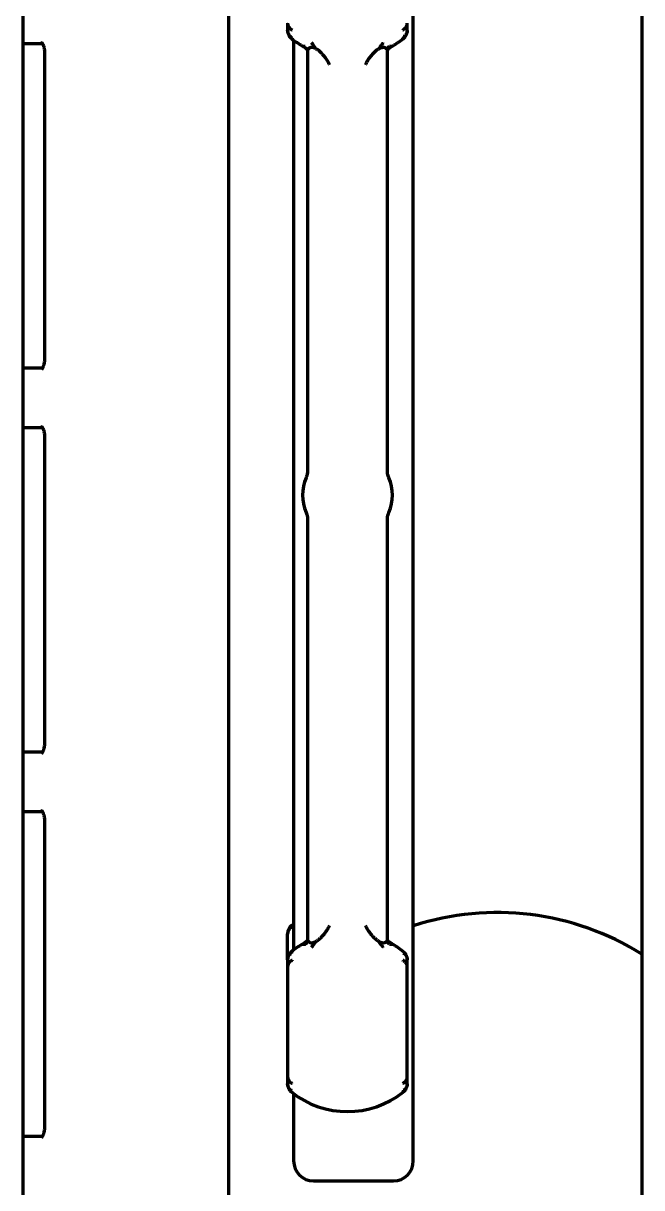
# Model space of a CAD drawing. Header units: inches. Extents: x -2983 to 7024, y 422 to 5529.
# Drawn here: x 1125 to 1156, y 2367 to 2425.3 of the extents above; entities that cross this region are included whole.
import ezdxf

# ---------------------------------------------------------------- set-up
doc = ezdxf.new("R2010")
doc.units = ezdxf.units.IN

msp = doc.modelspace()

# ---------------------------------------------------------------- linework, layer by layer
at = {"linetype": 'Continuous', "lineweight": 70}
for p, q in [((1156.001, 3937.292), (1156.001, 2272.092)), ((1125.001, 2297.892), (1125.001, 3935.892)), ((1144.551, 2368.292), (1144.551, 2518.904)), ((1135.297, 2318.292), (1135.297, 2456.292)), ((1138.497, 2424.596), (1138.454, 2424.542)), ((1138.551, 2424.466), (1138.551, 2378.868)), ((1144.047, 2424.542), (1144.005, 2424.596)), ((1125.929, 2424.292), (1125, 2424.292)), ((1139.001, 2424.17), (1139.136, 2424.173)), ((1139.002, 2424.169), (1139.001, 2424.17)), ((1139.098, 2424.109), (1139.08, 2424.121)), ((1139.251, 2423.988), (1139.251, 2402.743)), ((1143.251, 2402.918), (1143.251, 2423.988)), ((1143.365, 2424.173), (1143.5, 2424.17)), ((1126.069, 2423.792), (1126.069, 2408.542)), ((1125, 2408.042), (1125.966, 2408.042)), ((1125.929, 2405.042), (1125, 2405.042)), ((1126.069, 2404.542), (1126.069, 2389.292)), ((1143.324, 2402.54), (1143.325, 2402.538)), ((1139.177, 2400.794), (1139.176, 2400.796)), ((1143.251, 2379.347), (1143.251, 2400.592)), ((1139.251, 2400.416), (1139.251, 2379.346)), ((1125, 2388.792), (1125.966, 2388.792)), ((1125.929, 2385.792), (1125, 2385.792)), ((1126.069, 2385.292), (1126.069, 2370.042)), ((1138.451, 2380.09), (1138.551, 2380.167)), ((1138.251, 2378.383), (1138.251, 2379.675)), ((1138.454, 2378.792), (1138.497, 2378.738)), ((1144.005, 2378.738), (1144.047, 2378.792)), ((1138.251, 2378.018), (1138.251, 2372.516)), ((1144.251, 2372.516), (1144.251, 2378.018)), ((1138.497, 2371.796), (1138.454, 2371.742)), ((1138.551, 2371.667), (1138.551, 2368.292)), ((1144.047, 2371.742), (1144.005, 2371.796)), ((1125, 2369.542), (1125.966, 2369.542)), ((1139.551, 2367.292), (1143.551, 2367.292))]:
    msp.add_line(p, q, dxfattribs=at)
for centre, radius, start, end in [((1141.251, 2428.067), 4.5, 231.57758, 240.00162), ((1141.251, 2428.067), 4.5, 299.99836, 308.4325), ((1141.251, 2401.667), 2.25, 157.23256, 202.76743), ((1141.251, 2401.667), 2.25, 337.23259, 22.76742), ((1148.752, 2367.047), 13.695, 58.04069, 107.86287), ((1138.781, 2379.675), 0.53, 128.4745, 180), ((1141.251, 2375.267), 4.5, 119.99838, 128.43273), ((1141.251, 2375.267), 4.5, 51.57764, 60.00161), ((1141.251, 2375.267), 4.5, 231.57672, 308.43242), ((1139.551, 2368.292), 1, 180, 270), ((1143.551, 2368.292), 1, 270, 0)]:
    msp.add_arc(centre, radius, start, end, dxfattribs=at)
for centre, major_axis, ratio, start_param, end_param in [((1143.738, 2424.935), (0.312, -0.391), 0.212309, 6.282867, 6.783617), ((1138.263, 2380.449), (1.342, 0.629), 0.999709, 4.796517, 5.011621), ((1138.763, 2378.399), (-0.312, 0.391), 0.212305, 6.28287, 6.78362), ((1143.738, 2372.135), (0.312, -0.391), 0.210529, 6.282796, 6.783545)]:
    msp.add_ellipse(centre, major_axis=major_axis, ratio=ratio, start_param=start_param, end_param=end_param, dxfattribs=at)
for points in [[(1138.251, 2425.316), (1138.251, 2425.195), (1138.251, 2425.076), (1138.251, 2424.959)], [(1144.251, 2424.959), (1144.251, 2425.076), (1144.251, 2425.195), (1144.251, 2425.316)], [(1139.672, 2424.038), (1139.608, 2424.147), (1139.535, 2424.246), (1139.455, 2424.331)], [(1139.851, 2423.912), (1139.837, 2423.924), (1139.81, 2423.948), (1139.765, 2423.981), (1139.72, 2424.011), (1139.688, 2424.029), (1139.672, 2424.038)], [(1140.351, 2423.236), (1140.34, 2423.26), (1140.317, 2423.311), (1140.275, 2423.392), (1140.222, 2423.481), (1140.156, 2423.577), (1140.073, 2423.682), (1139.974, 2423.792), (1139.894, 2423.871), (1139.851, 2423.912)], [(1142.651, 2423.912), (1142.607, 2423.871), (1142.527, 2423.792), (1142.428, 2423.682), (1142.345, 2423.577), (1142.279, 2423.481), (1142.226, 2423.392), (1142.184, 2423.311), (1142.161, 2423.26), (1142.151, 2423.236)], [(1142.829, 2424.038), (1142.813, 2424.029), (1142.782, 2424.011), (1142.736, 2423.981), (1142.692, 2423.948), (1142.664, 2423.924), (1142.651, 2423.912)], [(1143.206, 2424.04), (1143.256, 2424.088), (1143.31, 2424.132), (1143.365, 2424.173)], [(1143.251, 2423.988), (1143.328, 2424.057), (1143.411, 2424.118), (1143.501, 2424.17)], [(1139.851, 2379.423), (1139.894, 2379.463), (1139.974, 2379.542), (1140.073, 2379.652), (1140.156, 2379.757), (1140.222, 2379.853), (1140.275, 2379.942), (1140.317, 2380.023), (1140.34, 2380.074), (1140.351, 2380.098)], [(1142.151, 2380.098), (1142.161, 2380.074), (1142.184, 2380.023), (1142.226, 2379.942), (1142.279, 2379.853), (1142.345, 2379.757), (1142.428, 2379.652), (1142.527, 2379.542), (1142.607, 2379.463), (1142.651, 2379.423)], [(1139.001, 2379.164), (1139.09, 2379.216), (1139.174, 2379.277), (1139.251, 2379.346)], [(1139.251, 2379.345), (1139.251, 2379.345), (1139.252, 2379.345), (1139.255, 2379.342), (1139.26, 2379.336), (1139.268, 2379.327), (1139.279, 2379.313), (1139.289, 2379.301), (1139.295, 2379.294)], [(1139.455, 2379.003), (1139.535, 2379.088), (1139.608, 2379.187), (1139.672, 2379.296)], [(1139.672, 2379.296), (1139.688, 2379.305), (1139.72, 2379.323), (1139.765, 2379.353), (1139.81, 2379.386), (1139.837, 2379.41), (1139.851, 2379.423)], [(1142.651, 2379.423), (1142.664, 2379.41), (1142.692, 2379.386), (1142.736, 2379.353), (1142.782, 2379.323), (1142.813, 2379.305), (1142.829, 2379.296)], [(1143.365, 2379.161), (1143.31, 2379.202), (1143.256, 2379.246), (1143.206, 2379.294)], [(1138.251, 2378.375), (1138.251, 2378.258), (1138.251, 2378.139), (1138.251, 2378.018)], [(1144.251, 2378.018), (1144.251, 2378.139), (1144.251, 2378.258), (1144.251, 2378.375)], [(1138.251, 2372.516), (1138.251, 2372.395), (1138.251, 2372.276), (1138.251, 2372.159)], [(1144.251, 2372.159), (1144.251, 2372.276), (1144.251, 2372.395), (1144.251, 2372.516)]]:
    msp.add_open_spline(points, degree=3, dxfattribs=at)
for points, knots in [([(1138.251, 2425.316), (1138.251, 2425.314), (1138.251, 2425.308), (1138.251, 2425.299), (1138.252, 2425.291), (1138.252, 2425.283), (1138.253, 2425.275), (1138.255, 2425.267), (1138.256, 2425.259), (1138.257, 2425.252), (1138.259, 2425.245), (1138.261, 2425.237), (1138.263, 2425.23), (1138.265, 2425.223), (1138.267, 2425.217), (1138.269, 2425.21), (1138.271, 2425.204), (1138.274, 2425.197), (1138.276, 2425.191), (1138.279, 2425.185), (1138.282, 2425.18), (1138.284, 2425.174), (1138.287, 2425.169), (1138.29, 2425.163), (1138.292, 2425.158), (1138.295, 2425.153), (1138.298, 2425.148), (1138.301, 2425.144), (1138.304, 2425.139), (1138.306, 2425.135), (1138.312, 2425.126), (1138.321, 2425.114), (1138.334, 2425.097), (1138.347, 2425.082), (1138.362, 2425.067), (1138.377, 2425.053), (1138.392, 2425.04), (1138.408, 2425.027), (1138.424, 2425.016), (1138.441, 2425.004), (1138.458, 2424.994), (1138.469, 2424.987), (1138.475, 2424.984)], [0, 0, 0, 0, 0.022146, 0.043937, 0.065372, 0.086451, 0.107171, 0.127534, 0.147537, 0.167181, 0.186465, 0.205389, 0.223953, 0.242157, 0.26, 0.277483, 0.294606, 0.31137, 0.327774, 0.343819, 0.359506, 0.374834, 0.389805, 0.404419, 0.418677, 0.43258, 0.446127, 0.459321, 0.472161, 0.484649, 0.496785, 0.546297, 0.595031, 0.642992, 0.690187, 0.736623, 0.782311, 0.827262, 0.871491, 0.915012, 0.957842, 1, 1, 1, 1]), ([(1144.026, 2424.984), (1144.029, 2424.986), (1144.036, 2424.989), (1144.045, 2424.995), (1144.054, 2425.001), (1144.064, 2425.007), (1144.073, 2425.013), (1144.082, 2425.019), (1144.091, 2425.025), (1144.1, 2425.032), (1144.108, 2425.039), (1144.117, 2425.046), (1144.125, 2425.054), (1144.133, 2425.061), (1144.141, 2425.069), (1144.149, 2425.077), (1144.157, 2425.085), (1144.164, 2425.094), (1144.171, 2425.103), (1144.178, 2425.112), (1144.185, 2425.121), (1144.192, 2425.13), (1144.198, 2425.139), (1144.203, 2425.149), (1144.209, 2425.159), (1144.215, 2425.17), (1144.221, 2425.181), (1144.226, 2425.194), (1144.231, 2425.207), (1144.236, 2425.22), (1144.24, 2425.235), (1144.243, 2425.25), (1144.247, 2425.265), (1144.249, 2425.282), (1144.25, 2425.299), (1144.25, 2425.311), (1144.251, 2425.316)], [0, 0, 0, 0, 0.023051, 0.046302, 0.069757, 0.093418, 0.117289, 0.141371, 0.165669, 0.190183, 0.214918, 0.239874, 0.265054, 0.290459, 0.316093, 0.341955, 0.368048, 0.394372, 0.420929, 0.44772, 0.474745, 0.502005, 0.527594, 0.554699, 0.583327, 0.613486, 0.645182, 0.678419, 0.713201, 0.749531, 0.787411, 0.826841, 0.86782, 0.910343, 0.954406, 1, 1, 1, 1]), ([(1138.451, 2424.623), (1138.448, 2424.625), (1138.442, 2424.629), (1138.433, 2424.635), (1138.424, 2424.641), (1138.415, 2424.648), (1138.407, 2424.655), (1138.398, 2424.662), (1138.39, 2424.669), (1138.381, 2424.676), (1138.373, 2424.684), (1138.365, 2424.692), (1138.358, 2424.7), (1138.35, 2424.709), (1138.343, 2424.717), (1138.335, 2424.726), (1138.328, 2424.735), (1138.322, 2424.744), (1138.315, 2424.754), (1138.309, 2424.764), (1138.303, 2424.773), (1138.297, 2424.783), (1138.292, 2424.793), (1138.286, 2424.804), (1138.281, 2424.816), (1138.276, 2424.829), (1138.271, 2424.842), (1138.266, 2424.856), (1138.262, 2424.872), (1138.258, 2424.887), (1138.255, 2424.904), (1138.253, 2424.922), (1138.251, 2424.94), (1138.251, 2424.953), (1138.251, 2424.959)], [0, 0, 0, 0, 0.024358, 0.048945, 0.073764, 0.098815, 0.124101, 0.149622, 0.17538, 0.201377, 0.227613, 0.25409, 0.280809, 0.30777, 0.334974, 0.362423, 0.390117, 0.418056, 0.446241, 0.474673, 0.503351, 0.530314, 0.559139, 0.58983, 0.622392, 0.656829, 0.693144, 0.731338, 0.771415, 0.813373, 0.857214, 0.902934, 0.950531, 1, 1, 1, 1]), ([(1138.251, 2424.959), (1138.251, 2424.955), (1138.251, 2424.948), (1138.251, 2424.937), (1138.252, 2424.927), (1138.252, 2424.917), (1138.253, 2424.907), (1138.254, 2424.897), (1138.256, 2424.888), (1138.257, 2424.878), (1138.258, 2424.869), (1138.26, 2424.861), (1138.262, 2424.852), (1138.263, 2424.844), (1138.265, 2424.836), (1138.267, 2424.829), (1138.269, 2424.821), (1138.271, 2424.814), (1138.273, 2424.807), (1138.275, 2424.8), (1138.277, 2424.794), (1138.279, 2424.788), (1138.281, 2424.782), (1138.283, 2424.776), (1138.285, 2424.771), (1138.287, 2424.766), (1138.289, 2424.761), (1138.291, 2424.756), (1138.293, 2424.752), (1138.295, 2424.747), (1138.297, 2424.743), (1138.298, 2424.74), (1138.3, 2424.736), (1138.302, 2424.733), (1138.306, 2424.723), (1138.315, 2424.706), (1138.328, 2424.684), (1138.342, 2424.662), (1138.356, 2424.642), (1138.371, 2424.623), (1138.386, 2424.605), (1138.402, 2424.588), (1138.419, 2424.572), (1138.435, 2424.557), (1138.447, 2424.547), (1138.452, 2424.543)], [0, 0, 0, 0, 0.022872, 0.045257, 0.067154, 0.088562, 0.109482, 0.129912, 0.149852, 0.169301, 0.18826, 0.206728, 0.224705, 0.242191, 0.259186, 0.275689, 0.291702, 0.307223, 0.322254, 0.336793, 0.350842, 0.364401, 0.37747, 0.390049, 0.402138, 0.413738, 0.424848, 0.43547, 0.445604, 0.45525, 0.464408, 0.473078, 0.481261, 0.488957, 0.496167, 0.551431, 0.605603, 0.658683, 0.710673, 0.761578, 0.8114, 0.860146, 0.907823, 0.954438, 1, 1, 1, 1]), ([(1144.049, 2424.543), (1144.052, 2424.545), (1144.058, 2424.55), (1144.068, 2424.558), (1144.077, 2424.567), (1144.086, 2424.575), (1144.095, 2424.584), (1144.104, 2424.593), (1144.113, 2424.603), (1144.121, 2424.612), (1144.13, 2424.623), (1144.138, 2424.633), (1144.147, 2424.644), (1144.155, 2424.655), (1144.162, 2424.667), (1144.17, 2424.679), (1144.178, 2424.691), (1144.185, 2424.703), (1144.192, 2424.716), (1144.197, 2424.727), (1144.201, 2424.736), (1144.205, 2424.744), (1144.209, 2424.753), (1144.213, 2424.763), (1144.217, 2424.774), (1144.222, 2424.787), (1144.226, 2424.8), (1144.231, 2424.816), (1144.235, 2424.832), (1144.239, 2424.85), (1144.243, 2424.869), (1144.246, 2424.89), (1144.248, 2424.912), (1144.25, 2424.935), (1144.25, 2424.951), (1144.25, 2424.959)], [0, 0, 0, 0, 0.02509, 0.050514, 0.076273, 0.102369, 0.128802, 0.155575, 0.182688, 0.210142, 0.237939, 0.266079, 0.294563, 0.323392, 0.352567, 0.382087, 0.411953, 0.442166, 0.472724, 0.503629, 0.518587, 0.536124, 0.556243, 0.578949, 0.604243, 0.63213, 0.662612, 0.695692, 0.731371, 0.769651, 0.810532, 0.854011, 0.900086, 0.948752, 1, 1, 1, 1]), ([(1144.25, 2424.959), (1144.25, 2424.956), (1144.25, 2424.95), (1144.25, 2424.94), (1144.249, 2424.931), (1144.248, 2424.922), (1144.247, 2424.913), (1144.246, 2424.904), (1144.245, 2424.896), (1144.243, 2424.888), (1144.241, 2424.88), (1144.239, 2424.872), (1144.237, 2424.864), (1144.235, 2424.857), (1144.233, 2424.85), (1144.231, 2424.843), (1144.228, 2424.836), (1144.226, 2424.829), (1144.223, 2424.823), (1144.22, 2424.817), (1144.218, 2424.81), (1144.215, 2424.805), (1144.212, 2424.799), (1144.209, 2424.794), (1144.207, 2424.788), (1144.204, 2424.783), (1144.201, 2424.778), (1144.196, 2424.769), (1144.187, 2424.755), (1144.174, 2424.737), (1144.161, 2424.72), (1144.147, 2424.704), (1144.132, 2424.688), (1144.117, 2424.673), (1144.101, 2424.66), (1144.084, 2424.646), (1144.068, 2424.634), (1144.056, 2424.626), (1144.051, 2424.623)], [0, 0, 0, 0, 0.024704, 0.048961, 0.072773, 0.096137, 0.119054, 0.141523, 0.163543, 0.185114, 0.206237, 0.226911, 0.247136, 0.266912, 0.286239, 0.305117, 0.323547, 0.341529, 0.359063, 0.37615, 0.39279, 0.408983, 0.42473, 0.440032, 0.454888, 0.4693, 0.483268, 0.496793, 0.550959, 0.604257, 0.65669, 0.708261, 0.758977, 0.808844, 0.85787, 0.906065, 0.953438, 1, 1, 1, 1]), ([(1125.924, 2424.362), (1125.923, 2424.362), (1125.925, 2424.36), (1125.951, 2424.329), (1126.002, 2424.224), (1126.048, 2424.063), (1126.067, 2423.909), (1126.069, 2423.816), (1126.069, 2423.792)], [0, 0, 0, 0, 0.064595, 0.272965, 0.480399, 0.692617, 0.92171, 1, 1, 1, 1]), ([(1139.25, 2423.989), (1139.24, 2423.997), (1139.231, 2424.006), (1139.211, 2424.022), (1139.201, 2424.031), (1139.172, 2424.055), (1139.152, 2424.07), (1139.09, 2424.115), (1139.047, 2424.143), (1139.003, 2424.169)], [0, 0, 0, 0, 0.125, 0.125, 0.25, 0.25, 0.5, 0.5, 1, 1, 1, 1]), ([(1139.295, 2424.04), (1139.282, 2424.023), (1139.271, 2424.01), (1139.261, 2423.999), (1139.259, 2423.997), (1139.256, 2423.994), (1139.255, 2423.993), (1139.253, 2423.99), (1139.252, 2423.99), (1139.251, 2423.988), (1139.251, 2423.988)], [0, 0, 0, 0, 0.5, 0.5, 0.625, 0.625, 0.75, 0.75, 0.875, 1, 1, 1, 1]), ([(1139.672, 2424.038), (1139.633, 2424.059), (1139.594, 2424.076), (1139.546, 2424.09), (1139.536, 2424.092), (1139.517, 2424.096), (1139.508, 2424.098), (1139.48, 2424.101), (1139.463, 2424.102), (1139.437, 2424.102), (1139.429, 2424.101), (1139.413, 2424.1), (1139.405, 2424.099), (1139.383, 2424.094), (1139.369, 2424.09), (1139.35, 2424.082), (1139.344, 2424.079), (1139.333, 2424.072), (1139.317, 2424.062), (1139.303, 2424.049), (1139.295, 2424.04)], [0, 0, 0, 0, 0.25, 0.25, 0.3125, 0.3125, 0.375, 0.375, 0.5, 0.5, 0.5625, 0.5625, 0.625, 0.625, 0.75, 0.75, 0.8125, 0.8125, 0.875, 1, 1, 1, 1]), ([(1143.206, 2424.04), (1143.19, 2424.059), (1143.17, 2424.074), (1143.138, 2424.087), (1143.132, 2424.09), (1143.118, 2424.094), (1143.111, 2424.096), (1143.089, 2424.1), (1143.073, 2424.102), (1143.048, 2424.102), (1143.039, 2424.102), (1143.021, 2424.101), (1143.012, 2424.1), (1142.985, 2424.096), (1142.966, 2424.092), (1142.937, 2424.084), (1142.927, 2424.081), (1142.908, 2424.074), (1142.898, 2424.071), (1142.868, 2424.058), (1142.849, 2424.049), (1142.829, 2424.038)], [0, 0, 0, 0, 0.25, 0.25, 0.3125, 0.3125, 0.375, 0.375, 0.5, 0.5, 0.5625, 0.5625, 0.625, 0.625, 0.75, 0.75, 0.8125, 0.8125, 0.875, 0.875, 1, 1, 1, 1]), ([(1143.25, 2423.988), (1143.25, 2423.989), (1143.245, 2423.994), (1143.234, 2424.007), (1143.229, 2424.012), (1143.219, 2424.025), (1143.213, 2424.032), (1143.206, 2424.04)], [0, 0, 0, 0, 0.5, 0.5, 0.75, 0.75, 1, 1, 1, 1]), ([(1126.069, 2408.542), (1126.069, 2408.466), (1126.058, 2408.324), (1126.013, 2408.14), (1125.958, 2408.017), (1125.927, 2407.976), (1125.923, 2407.972), (1125.923, 2407.972)], [0, 0, 0, 0, 0.239269, 0.485113, 0.691034, 0.916821, 1, 1, 1, 1]), ([(1125.924, 2405.112), (1125.923, 2405.112), (1125.925, 2405.11), (1125.951, 2405.079), (1126.002, 2404.974), (1126.048, 2404.813), (1126.067, 2404.659), (1126.069, 2404.566), (1126.069, 2404.542)], [0, 0, 0, 0, 0.064595, 0.272965, 0.480399, 0.692617, 0.92171, 1, 1, 1, 1]), ([(1139.247, 2402.918), (1139.249, 2402.886), (1139.248, 2402.809), (1139.229, 2402.703), (1139.204, 2402.613), (1139.186, 2402.564), (1139.177, 2402.541), (1139.175, 2402.536), (1139.174, 2402.534), (1139.174, 2402.533), (1139.173, 2402.532), (1139.173, 2402.531), (1139.174, 2402.532), (1139.175, 2402.536), (1139.176, 2402.538)], [0, 0, 0, 0, 0.19515, 0.471223, 0.661372, 0.766871, 0.796207, 0.803852, 0.809156, 0.815293, 0.825547, 0.848804, 0.924385, 1, 1, 1, 1]), ([(1143.324, 2402.54), (1143.324, 2402.541), (1143.312, 2402.569), (1143.275, 2402.68), (1143.245, 2402.806), (1143.253, 2402.902), (1143.255, 2402.917)], [0, 0, 0, 0, 0.009262, 0.246774, 0.884162, 1, 1, 1, 1]), ([(1139.177, 2400.794), (1139.177, 2400.793), (1139.189, 2400.763), (1139.233, 2400.638), (1139.25, 2400.514), (1139.249, 2400.416)], [0, 0, 0, 0, 0.009299, 0.261296, 1, 1, 1, 1]), ([(1143.254, 2400.416), (1143.252, 2400.448), (1143.253, 2400.524), (1143.272, 2400.631), (1143.297, 2400.721), (1143.315, 2400.77), (1143.324, 2400.793), (1143.326, 2400.798), (1143.327, 2400.8), (1143.327, 2400.801), (1143.328, 2400.802), (1143.328, 2400.803), (1143.328, 2400.802), (1143.326, 2400.798), (1143.325, 2400.796)], [0, 0, 0, 0, 0.192641, 0.46939, 0.660242, 0.766372, 0.796104, 0.80381, 0.809134, 0.815266, 0.825483, 0.848577, 0.923342, 1, 1, 1, 1]), ([(1126.069, 2389.292), (1126.069, 2389.216), (1126.058, 2389.074), (1126.013, 2388.89), (1125.958, 2388.767), (1125.927, 2388.726), (1125.923, 2388.722), (1125.923, 2388.722)], [0, 0, 0, 0, 0.239269, 0.485113, 0.691034, 0.916821, 1, 1, 1, 1]), ([(1125.924, 2385.862), (1125.923, 2385.862), (1125.925, 2385.86), (1125.951, 2385.829), (1126.002, 2385.724), (1126.048, 2385.563), (1126.067, 2385.409), (1126.069, 2385.316), (1126.069, 2385.292)], [0, 0, 0, 0, 0.064595, 0.272965, 0.480399, 0.692617, 0.92171, 1, 1, 1, 1]), ([(1138.451, 2380.011), (1138.448, 2380.009), (1138.442, 2380.005), (1138.433, 2379.999), (1138.424, 2379.993), (1138.415, 2379.986), (1138.407, 2379.979), (1138.398, 2379.972), (1138.39, 2379.965), (1138.381, 2379.958), (1138.373, 2379.95), (1138.365, 2379.942), (1138.358, 2379.934), (1138.35, 2379.925), (1138.343, 2379.917), (1138.335, 2379.908), (1138.328, 2379.899), (1138.322, 2379.89), (1138.315, 2379.88), (1138.309, 2379.87), (1138.303, 2379.861), (1138.297, 2379.851), (1138.292, 2379.841), (1138.286, 2379.83), (1138.281, 2379.818), (1138.276, 2379.805), (1138.271, 2379.792), (1138.266, 2379.778), (1138.262, 2379.763), (1138.258, 2379.747), (1138.255, 2379.73), (1138.253, 2379.712), (1138.251, 2379.694), (1138.251, 2379.681), (1138.251, 2379.675)], [0, 0, 0, 0, 0.024355, 0.04894, 0.073756, 0.098805, 0.124087, 0.149606, 0.175361, 0.201355, 0.227588, 0.254061, 0.280776, 0.307734, 0.334935, 0.36238, 0.39007, 0.418005, 0.446186, 0.474613, 0.503287, 0.530252, 0.559079, 0.589773, 0.622339, 0.65678, 0.693098, 0.731298, 0.77138, 0.813344, 0.857191, 0.902919, 0.950523, 1, 1, 1, 1]), ([(1139, 2379.164), (1139.001, 2379.164), (1139.001, 2379.164), (1139.001, 2379.164), (1139.001, 2379.164), (1139.002, 2379.165), (1139.007, 2379.165), (1139.015, 2379.165), (1139.027, 2379.164), (1139.044, 2379.164), (1139.066, 2379.164), (1139.096, 2379.163), (1139.122, 2379.162), (1139.136, 2379.161), (1139.136, 2379.161), (1139.137, 2379.161)], [0, 0, 0, 0, 0.000001, 0.000001, 0.000001, 0.125, 0.25, 0.375, 0.5, 0.625, 0.749999, 0.874999, 0.999999, 0.999999, 1, 1, 1, 1]), ([(1139.295, 2379.294), (1139.311, 2379.275), (1139.331, 2379.26), (1139.363, 2379.247), (1139.369, 2379.245), (1139.383, 2379.24), (1139.39, 2379.238), (1139.413, 2379.234), (1139.428, 2379.232), (1139.454, 2379.232), (1139.462, 2379.232), (1139.48, 2379.233), (1139.489, 2379.234), (1139.517, 2379.238), (1139.535, 2379.242), (1139.564, 2379.25), (1139.574, 2379.253), (1139.594, 2379.26), (1139.604, 2379.264), (1139.633, 2379.276), (1139.653, 2379.286), (1139.672, 2379.297)], [0, 0, 0, 0, 0.25, 0.25, 0.3125, 0.3125, 0.375, 0.375, 0.5, 0.5, 0.5625, 0.5625, 0.625, 0.625, 0.75, 0.75, 0.8125, 0.8125, 0.875, 0.875, 1, 1, 1, 1]), ([(1142.829, 2379.297), (1142.868, 2379.275), (1142.907, 2379.258), (1142.956, 2379.245), (1142.965, 2379.242), (1142.984, 2379.238), (1142.994, 2379.237), (1143.021, 2379.233), (1143.039, 2379.232), (1143.064, 2379.232), (1143.072, 2379.233), (1143.088, 2379.234), (1143.096, 2379.235), (1143.118, 2379.24), (1143.132, 2379.244), (1143.151, 2379.252), (1143.157, 2379.255), (1143.168, 2379.262), (1143.185, 2379.272), (1143.198, 2379.285), (1143.206, 2379.294)], [0, 0, 0, 0, 0.25, 0.25, 0.3125, 0.3125, 0.375, 0.375, 0.5, 0.5, 0.5625, 0.5625, 0.625, 0.625, 0.75, 0.75, 0.8125, 0.8125, 0.875, 1, 1, 1, 1]), ([(1143.206, 2379.294), (1143.212, 2379.301), (1143.222, 2379.313), (1143.233, 2379.327), (1143.241, 2379.336), (1143.246, 2379.342), (1143.249, 2379.345), (1143.25, 2379.345), (1143.25, 2379.345)], [0, 0, 0, 0, 0.166664, 0.333327, 0.499991, 0.666654, 0.833318, 1, 1, 1, 1]), ([(1143.365, 2379.161), (1143.377, 2379.162), (1143.399, 2379.162), (1143.425, 2379.163), (1143.446, 2379.164), (1143.463, 2379.164), (1143.476, 2379.165), (1143.486, 2379.165), (1143.494, 2379.165), (1143.499, 2379.165), (1143.5, 2379.164), (1143.5, 2379.164)], [0, 0, 0, 0, 0.111111, 0.222222, 0.333333, 0.444444, 0.555555, 0.666666, 0.777777, 0.888888, 1, 1, 1, 1]), ([(1143.5, 2379.164), (1143.5, 2379.165), (1143.5, 2379.165), (1143.499, 2379.165), (1143.499, 2379.165)], [0, 0, 0, 0, 0.799483, 1, 1, 1, 1]), ([(1138.452, 2378.791), (1138.449, 2378.789), (1138.443, 2378.784), (1138.434, 2378.776), (1138.424, 2378.768), (1138.415, 2378.759), (1138.406, 2378.75), (1138.397, 2378.741), (1138.389, 2378.732), (1138.38, 2378.722), (1138.371, 2378.712), (1138.363, 2378.701), (1138.355, 2378.69), (1138.347, 2378.679), (1138.339, 2378.667), (1138.331, 2378.656), (1138.324, 2378.643), (1138.317, 2378.631), (1138.31, 2378.618), (1138.304, 2378.607), (1138.3, 2378.598), (1138.296, 2378.59), (1138.293, 2378.581), (1138.288, 2378.571), (1138.284, 2378.56), (1138.28, 2378.547), (1138.275, 2378.534), (1138.271, 2378.518), (1138.266, 2378.502), (1138.262, 2378.484), (1138.258, 2378.465), (1138.255, 2378.444), (1138.253, 2378.422), (1138.251, 2378.399), (1138.251, 2378.383), (1138.251, 2378.375)], [0, 0, 0, 0, 0.025091, 0.050515, 0.076274, 0.10237, 0.128804, 0.155576, 0.182689, 0.210144, 0.237941, 0.266081, 0.294566, 0.323395, 0.352569, 0.38209, 0.411956, 0.442168, 0.472727, 0.503632, 0.518597, 0.53614, 0.556264, 0.578973, 0.60427, 0.632159, 0.662642, 0.695721, 0.7314, 0.769678, 0.810555, 0.85403, 0.9001, 0.948759, 1, 1, 1, 1]), ([(1138.251, 2378.375), (1138.251, 2378.378), (1138.251, 2378.385), (1138.251, 2378.394), (1138.252, 2378.403), (1138.253, 2378.412), (1138.254, 2378.421), (1138.255, 2378.43), (1138.256, 2378.438), (1138.258, 2378.446), (1138.26, 2378.454), (1138.262, 2378.462), (1138.264, 2378.47), (1138.266, 2378.477), (1138.268, 2378.484), (1138.271, 2378.491), (1138.273, 2378.498), (1138.276, 2378.505), (1138.278, 2378.511), (1138.281, 2378.518), (1138.284, 2378.524), (1138.286, 2378.529), (1138.289, 2378.535), (1138.292, 2378.541), (1138.295, 2378.546), (1138.297, 2378.551), (1138.3, 2378.556), (1138.306, 2378.565), (1138.314, 2378.579), (1138.327, 2378.597), (1138.34, 2378.614), (1138.354, 2378.631), (1138.369, 2378.646), (1138.385, 2378.661), (1138.4, 2378.675), (1138.417, 2378.688), (1138.433, 2378.7), (1138.445, 2378.708), (1138.451, 2378.711)], [0, 0, 0, 0, 0.024704, 0.048963, 0.072775, 0.09614, 0.119058, 0.141527, 0.163547, 0.185119, 0.206242, 0.226916, 0.247141, 0.266917, 0.286244, 0.305122, 0.323552, 0.341533, 0.359067, 0.376153, 0.392792, 0.408985, 0.424731, 0.440032, 0.454887, 0.469298, 0.483266, 0.496789, 0.550956, 0.604254, 0.656687, 0.708259, 0.758975, 0.808843, 0.857869, 0.906064, 0.953438, 1, 1, 1, 1]), ([(1144.25, 2378.375), (1144.25, 2378.379), (1144.25, 2378.386), (1144.25, 2378.397), (1144.25, 2378.407), (1144.249, 2378.417), (1144.248, 2378.427), (1144.247, 2378.437), (1144.246, 2378.446), (1144.244, 2378.456), (1144.243, 2378.465), (1144.241, 2378.473), (1144.24, 2378.482), (1144.238, 2378.49), (1144.236, 2378.498), (1144.234, 2378.505), (1144.232, 2378.513), (1144.23, 2378.52), (1144.228, 2378.527), (1144.226, 2378.534), (1144.224, 2378.54), (1144.222, 2378.546), (1144.22, 2378.552), (1144.218, 2378.558), (1144.216, 2378.563), (1144.214, 2378.568), (1144.212, 2378.573), (1144.21, 2378.578), (1144.208, 2378.582), (1144.206, 2378.587), (1144.205, 2378.591), (1144.203, 2378.594), (1144.201, 2378.598), (1144.2, 2378.601), (1144.195, 2378.611), (1144.186, 2378.628), (1144.173, 2378.65), (1144.16, 2378.672), (1144.145, 2378.692), (1144.13, 2378.711), (1144.115, 2378.729), (1144.099, 2378.746), (1144.083, 2378.762), (1144.066, 2378.777), (1144.055, 2378.787), (1144.049, 2378.791)], [0, 0, 0, 0, 0.022864, 0.045242, 0.067133, 0.088535, 0.109449, 0.129874, 0.149809, 0.169254, 0.188209, 0.206674, 0.224648, 0.242132, 0.259125, 0.275627, 0.291638, 0.307159, 0.322189, 0.336729, 0.350779, 0.364339, 0.37741, 0.389991, 0.402083, 0.413686, 0.4248, 0.435426, 0.445564, 0.455215, 0.464378, 0.473054, 0.481244, 0.488947, 0.496164, 0.551428, 0.605599, 0.65868, 0.71067, 0.761575, 0.811398, 0.860144, 0.907821, 0.954437, 1, 1, 1, 1]), ([(1144.051, 2378.711), (1144.054, 2378.709), (1144.06, 2378.705), (1144.069, 2378.699), (1144.077, 2378.693), (1144.086, 2378.686), (1144.095, 2378.679), (1144.103, 2378.672), (1144.112, 2378.665), (1144.12, 2378.658), (1144.128, 2378.65), (1144.136, 2378.642), (1144.144, 2378.634), (1144.151, 2378.625), (1144.159, 2378.617), (1144.166, 2378.608), (1144.173, 2378.599), (1144.18, 2378.59), (1144.186, 2378.58), (1144.192, 2378.57), (1144.198, 2378.561), (1144.204, 2378.551), (1144.209, 2378.541), (1144.215, 2378.53), (1144.22, 2378.518), (1144.226, 2378.505), (1144.23, 2378.492), (1144.235, 2378.478), (1144.239, 2378.463), (1144.243, 2378.447), (1144.246, 2378.43), (1144.249, 2378.412), (1144.25, 2378.394), (1144.25, 2378.381), (1144.25, 2378.375)], [0, 0, 0, 0, 0.024357, 0.048944, 0.073762, 0.098813, 0.124098, 0.149619, 0.175376, 0.201373, 0.227608, 0.254085, 0.280803, 0.307763, 0.334968, 0.362416, 0.39011, 0.418048, 0.446233, 0.474664, 0.503342, 0.530297, 0.559114, 0.5898, 0.622358, 0.656793, 0.693106, 0.731302, 0.77138, 0.813343, 0.857189, 0.902916, 0.950521, 1, 1, 1, 1]), ([(1138.475, 2378.35), (1138.472, 2378.348), (1138.465, 2378.345), (1138.456, 2378.339), (1138.447, 2378.333), (1138.437, 2378.328), (1138.428, 2378.321), (1138.419, 2378.315), (1138.41, 2378.309), (1138.401, 2378.302), (1138.393, 2378.295), (1138.384, 2378.288), (1138.376, 2378.28), (1138.368, 2378.273), (1138.36, 2378.265), (1138.352, 2378.257), (1138.344, 2378.248), (1138.337, 2378.24), (1138.33, 2378.231), (1138.323, 2378.222), (1138.316, 2378.213), (1138.309, 2378.204), (1138.303, 2378.195), (1138.298, 2378.185), (1138.292, 2378.175), (1138.286, 2378.164), (1138.281, 2378.152), (1138.275, 2378.14), (1138.27, 2378.127), (1138.266, 2378.114), (1138.261, 2378.099), (1138.258, 2378.084), (1138.255, 2378.069), (1138.252, 2378.052), (1138.251, 2378.035), (1138.251, 2378.024), (1138.251, 2378.018)], [0, 0, 0, 0, 0.023097, 0.046394, 0.069896, 0.093606, 0.117525, 0.141657, 0.166005, 0.190571, 0.215358, 0.240367, 0.265601, 0.291061, 0.31675, 0.342669, 0.36882, 0.395202, 0.421819, 0.44867, 0.475756, 0.503078, 0.528611, 0.555658, 0.584225, 0.614319, 0.645946, 0.679112, 0.713819, 0.750071, 0.78787, 0.827215, 0.868105, 0.910537, 0.954504, 1, 1, 1, 1]), ([(1144.251, 2378.018), (1144.251, 2378.021), (1144.25, 2378.026), (1144.25, 2378.035), (1144.25, 2378.043), (1144.249, 2378.051), (1144.248, 2378.059), (1144.247, 2378.067), (1144.245, 2378.075), (1144.244, 2378.082), (1144.242, 2378.09), (1144.24, 2378.097), (1144.238, 2378.104), (1144.236, 2378.111), (1144.234, 2378.118), (1144.232, 2378.124), (1144.23, 2378.131), (1144.227, 2378.137), (1144.225, 2378.143), (1144.222, 2378.149), (1144.22, 2378.155), (1144.217, 2378.16), (1144.214, 2378.166), (1144.211, 2378.171), (1144.209, 2378.176), (1144.206, 2378.181), (1144.203, 2378.186), (1144.2, 2378.191), (1144.197, 2378.195), (1144.195, 2378.2), (1144.189, 2378.208), (1144.18, 2378.221), (1144.167, 2378.237), (1144.154, 2378.252), (1144.139, 2378.267), (1144.125, 2378.281), (1144.109, 2378.294), (1144.093, 2378.307), (1144.077, 2378.319), (1144.061, 2378.33), (1144.044, 2378.34), (1144.032, 2378.347), (1144.026, 2378.35)], [0, 0, 0, 0, 0.022174, 0.043992, 0.065454, 0.086559, 0.107306, 0.127694, 0.147722, 0.167391, 0.186699, 0.205647, 0.224234, 0.24246, 0.260326, 0.277831, 0.294976, 0.31176, 0.328185, 0.34425, 0.359956, 0.375304, 0.390294, 0.404926, 0.419202, 0.433122, 0.446686, 0.459896, 0.472753, 0.485256, 0.497408, 0.546852, 0.59552, 0.643418, 0.690552, 0.736929, 0.782561, 0.827458, 0.871635, 0.915106, 0.957888, 1, 1, 1, 1]), ([(1138.251, 2372.516), (1138.251, 2372.514), (1138.251, 2372.508), (1138.251, 2372.499), (1138.252, 2372.491), (1138.252, 2372.483), (1138.253, 2372.475), (1138.255, 2372.467), (1138.256, 2372.459), (1138.257, 2372.452), (1138.259, 2372.445), (1138.261, 2372.437), (1138.263, 2372.43), (1138.265, 2372.423), (1138.267, 2372.417), (1138.269, 2372.41), (1138.271, 2372.404), (1138.274, 2372.397), (1138.276, 2372.391), (1138.279, 2372.385), (1138.282, 2372.38), (1138.284, 2372.374), (1138.287, 2372.369), (1138.29, 2372.363), (1138.292, 2372.358), (1138.295, 2372.353), (1138.298, 2372.348), (1138.301, 2372.344), (1138.304, 2372.339), (1138.306, 2372.335), (1138.312, 2372.326), (1138.321, 2372.314), (1138.334, 2372.297), (1138.347, 2372.282), (1138.362, 2372.267), (1138.377, 2372.253), (1138.392, 2372.24), (1138.408, 2372.227), (1138.424, 2372.216), (1138.441, 2372.204), (1138.458, 2372.194), (1138.469, 2372.187), (1138.475, 2372.184)], [0, 0, 0, 0, 0.022145, 0.043935, 0.06537, 0.086447, 0.107168, 0.127529, 0.147532, 0.167176, 0.186459, 0.205383, 0.223947, 0.24215, 0.259994, 0.277477, 0.2946, 0.311363, 0.327768, 0.343813, 0.3595, 0.374829, 0.3898, 0.404415, 0.418673, 0.432576, 0.446124, 0.459319, 0.47216, 0.484648, 0.496786, 0.546298, 0.595032, 0.642994, 0.690188, 0.736624, 0.782312, 0.827264, 0.871492, 0.915013, 0.957843, 1, 1, 1, 1]), ([(1144.026, 2372.184), (1144.029, 2372.186), (1144.036, 2372.189), (1144.045, 2372.195), (1144.054, 2372.201), (1144.064, 2372.207), (1144.073, 2372.213), (1144.082, 2372.219), (1144.091, 2372.225), (1144.1, 2372.232), (1144.108, 2372.239), (1144.117, 2372.246), (1144.125, 2372.254), (1144.133, 2372.261), (1144.141, 2372.269), (1144.149, 2372.277), (1144.157, 2372.285), (1144.164, 2372.294), (1144.171, 2372.303), (1144.178, 2372.312), (1144.185, 2372.321), (1144.192, 2372.33), (1144.198, 2372.339), (1144.203, 2372.349), (1144.209, 2372.359), (1144.215, 2372.37), (1144.221, 2372.381), (1144.226, 2372.394), (1144.231, 2372.407), (1144.236, 2372.42), (1144.24, 2372.435), (1144.243, 2372.45), (1144.247, 2372.465), (1144.249, 2372.482), (1144.25, 2372.499), (1144.25, 2372.511), (1144.251, 2372.516)], [0, 0, 0, 0, 0.023052, 0.046304, 0.069759, 0.093421, 0.117291, 0.141374, 0.165672, 0.190187, 0.214921, 0.239878, 0.265057, 0.290463, 0.316096, 0.341958, 0.368051, 0.394375, 0.420932, 0.447722, 0.474747, 0.502006, 0.527591, 0.554693, 0.58332, 0.613477, 0.645171, 0.678407, 0.713189, 0.74952, 0.787401, 0.826832, 0.867812, 0.910338, 0.954403, 1, 1, 1, 1]), ([(1138.451, 2371.823), (1138.448, 2371.825), (1138.442, 2371.829), (1138.433, 2371.835), (1138.424, 2371.841), (1138.415, 2371.848), (1138.407, 2371.855), (1138.398, 2371.862), (1138.39, 2371.869), (1138.381, 2371.876), (1138.373, 2371.884), (1138.365, 2371.892), (1138.358, 2371.9), (1138.35, 2371.909), (1138.343, 2371.917), (1138.335, 2371.926), (1138.328, 2371.935), (1138.322, 2371.944), (1138.315, 2371.954), (1138.309, 2371.964), (1138.303, 2371.973), (1138.297, 2371.983), (1138.292, 2371.993), (1138.286, 2372.004), (1138.281, 2372.016), (1138.276, 2372.029), (1138.271, 2372.042), (1138.266, 2372.056), (1138.262, 2372.071), (1138.258, 2372.087), (1138.255, 2372.104), (1138.253, 2372.122), (1138.251, 2372.14), (1138.251, 2372.153), (1138.251, 2372.159)], [0, 0, 0, 0, 0.024355, 0.04894, 0.073756, 0.098805, 0.124087, 0.149606, 0.175361, 0.201354, 0.227587, 0.254061, 0.280776, 0.307733, 0.334934, 0.362379, 0.390069, 0.418004, 0.446185, 0.474612, 0.503286, 0.530249, 0.559075, 0.589768, 0.622333, 0.656773, 0.693092, 0.731292, 0.771374, 0.813339, 0.857187, 0.902916, 0.950522, 1, 1, 1, 1]), ([(1138.251, 2372.159), (1138.251, 2372.155), (1138.251, 2372.148), (1138.251, 2372.137), (1138.252, 2372.127), (1138.252, 2372.117), (1138.253, 2372.107), (1138.254, 2372.097), (1138.256, 2372.088), (1138.257, 2372.078), (1138.258, 2372.069), (1138.26, 2372.061), (1138.262, 2372.052), (1138.263, 2372.044), (1138.265, 2372.036), (1138.267, 2372.029), (1138.269, 2372.021), (1138.271, 2372.014), (1138.273, 2372.007), (1138.275, 2372), (1138.277, 2371.994), (1138.279, 2371.988), (1138.281, 2371.982), (1138.283, 2371.976), (1138.285, 2371.971), (1138.287, 2371.966), (1138.289, 2371.961), (1138.291, 2371.956), (1138.293, 2371.952), (1138.295, 2371.947), (1138.297, 2371.943), (1138.298, 2371.94), (1138.3, 2371.936), (1138.302, 2371.933), (1138.306, 2371.923), (1138.315, 2371.906), (1138.328, 2371.884), (1138.342, 2371.862), (1138.356, 2371.842), (1138.371, 2371.823), (1138.386, 2371.805), (1138.402, 2371.788), (1138.419, 2371.772), (1138.435, 2371.757), (1138.447, 2371.747), (1138.452, 2371.743)], [0, 0, 0, 0, 0.022869, 0.045252, 0.067147, 0.088554, 0.109471, 0.1299, 0.149838, 0.169286, 0.188244, 0.206711, 0.224687, 0.242172, 0.259166, 0.275669, 0.291681, 0.307203, 0.322233, 0.336773, 0.350822, 0.364382, 0.377451, 0.39003, 0.40212, 0.413721, 0.424833, 0.435457, 0.445592, 0.455239, 0.464399, 0.473071, 0.481256, 0.488955, 0.496167, 0.551431, 0.605603, 0.658683, 0.710673, 0.761578, 0.8114, 0.860146, 0.907823, 0.954438, 1, 1, 1, 1]), ([(1144.049, 2371.743), (1144.052, 2371.745), (1144.058, 2371.75), (1144.068, 2371.758), (1144.077, 2371.767), (1144.086, 2371.775), (1144.095, 2371.784), (1144.104, 2371.793), (1144.113, 2371.803), (1144.122, 2371.813), (1144.13, 2371.823), (1144.138, 2371.833), (1144.147, 2371.844), (1144.155, 2371.855), (1144.163, 2371.867), (1144.17, 2371.879), (1144.178, 2371.891), (1144.185, 2371.903), (1144.192, 2371.916), (1144.197, 2371.927), (1144.202, 2371.937), (1144.205, 2371.945), (1144.209, 2371.955), (1144.214, 2371.965), (1144.218, 2371.977), (1144.223, 2371.989), (1144.227, 2372.003), (1144.231, 2372.019), (1144.236, 2372.035), (1144.24, 2372.053), (1144.243, 2372.072), (1144.246, 2372.092), (1144.249, 2372.113), (1144.25, 2372.136), (1144.25, 2372.151), (1144.25, 2372.159)], [0, 0, 0, 0, 0.025171, 0.050666, 0.076486, 0.102633, 0.129109, 0.155914, 0.18305, 0.210518, 0.238318, 0.266453, 0.294923, 0.323728, 0.352869, 0.382347, 0.412161, 0.442313, 0.472802, 0.503628, 0.520185, 0.539093, 0.560356, 0.583976, 0.609957, 0.638303, 0.669015, 0.702096, 0.737547, 0.77537, 0.815564, 0.858128, 0.903059, 0.950352, 1, 1, 1, 1]), ([(1144.25, 2372.159), (1144.25, 2372.156), (1144.25, 2372.149), (1144.25, 2372.14), (1144.249, 2372.131), (1144.248, 2372.122), (1144.247, 2372.113), (1144.246, 2372.104), (1144.245, 2372.095), (1144.243, 2372.087), (1144.241, 2372.079), (1144.239, 2372.071), (1144.237, 2372.064), (1144.235, 2372.056), (1144.233, 2372.049), (1144.23, 2372.042), (1144.228, 2372.035), (1144.225, 2372.029), (1144.223, 2372.022), (1144.22, 2372.016), (1144.217, 2372.01), (1144.215, 2372.004), (1144.212, 2371.999), (1144.209, 2371.993), (1144.207, 2371.988), (1144.204, 2371.983), (1144.201, 2371.978), (1144.196, 2371.969), (1144.187, 2371.955), (1144.174, 2371.937), (1144.161, 2371.92), (1144.147, 2371.903), (1144.132, 2371.888), (1144.117, 2371.873), (1144.101, 2371.859), (1144.084, 2371.846), (1144.068, 2371.834), (1144.056, 2371.826), (1144.05, 2371.823)], [0, 0, 0, 0, 0.024974, 0.049481, 0.073519, 0.097088, 0.120187, 0.142817, 0.164975, 0.186663, 0.20788, 0.228626, 0.248901, 0.268705, 0.288038, 0.3069, 0.325291, 0.343212, 0.360664, 0.377645, 0.394158, 0.410202, 0.425778, 0.440886, 0.455527, 0.469702, 0.48341, 0.496654, 0.550925, 0.604309, 0.656807, 0.708425, 0.759166, 0.809038, 0.858048, 0.906205, 0.953519, 1, 1, 1, 1]), ([(1126.069, 2370.042), (1126.069, 2369.966), (1126.058, 2369.824), (1126.013, 2369.64), (1125.958, 2369.517), (1125.927, 2369.476), (1125.923, 2369.472), (1125.923, 2369.472)], [0, 0, 0, 0, 0.239269, 0.485113, 0.691034, 0.916821, 1, 1, 1, 1])]:
    msp.add_open_spline(points, degree=3, knots=knots, dxfattribs=at)
for points, weights in [([(1142.829, 2424.038), (1142.893, 2424.149), (1142.966, 2424.247), (1143.046, 2424.331)], [1.00780933292, 1.0160350794, 1.03075909906, 1.05198139191]), ([(1139.136, 2379.161), (1139.192, 2379.202), (1139.245, 2379.246), (1139.295, 2379.294)], [1.00266264298, 1.00023799031, 0.999469288309, 1.00035653698]), ([(1143.046, 2379.003), (1142.966, 2379.087), (1142.893, 2379.185), (1142.829, 2379.296)], [1.0519813924, 1.03075909864, 1.01603507857, 1.00780933218]), ([(1143.5, 2379.164), (1143.411, 2379.216), (1143.327, 2379.276), (1143.25, 2379.345)], [1.00266270954, 0.999112430153, 0.999112430153, 1.00266270954])]:
    msp.add_rational_spline(points, weights, degree=3, dxfattribs=at)

doc.saveas('drawing.dxf')
